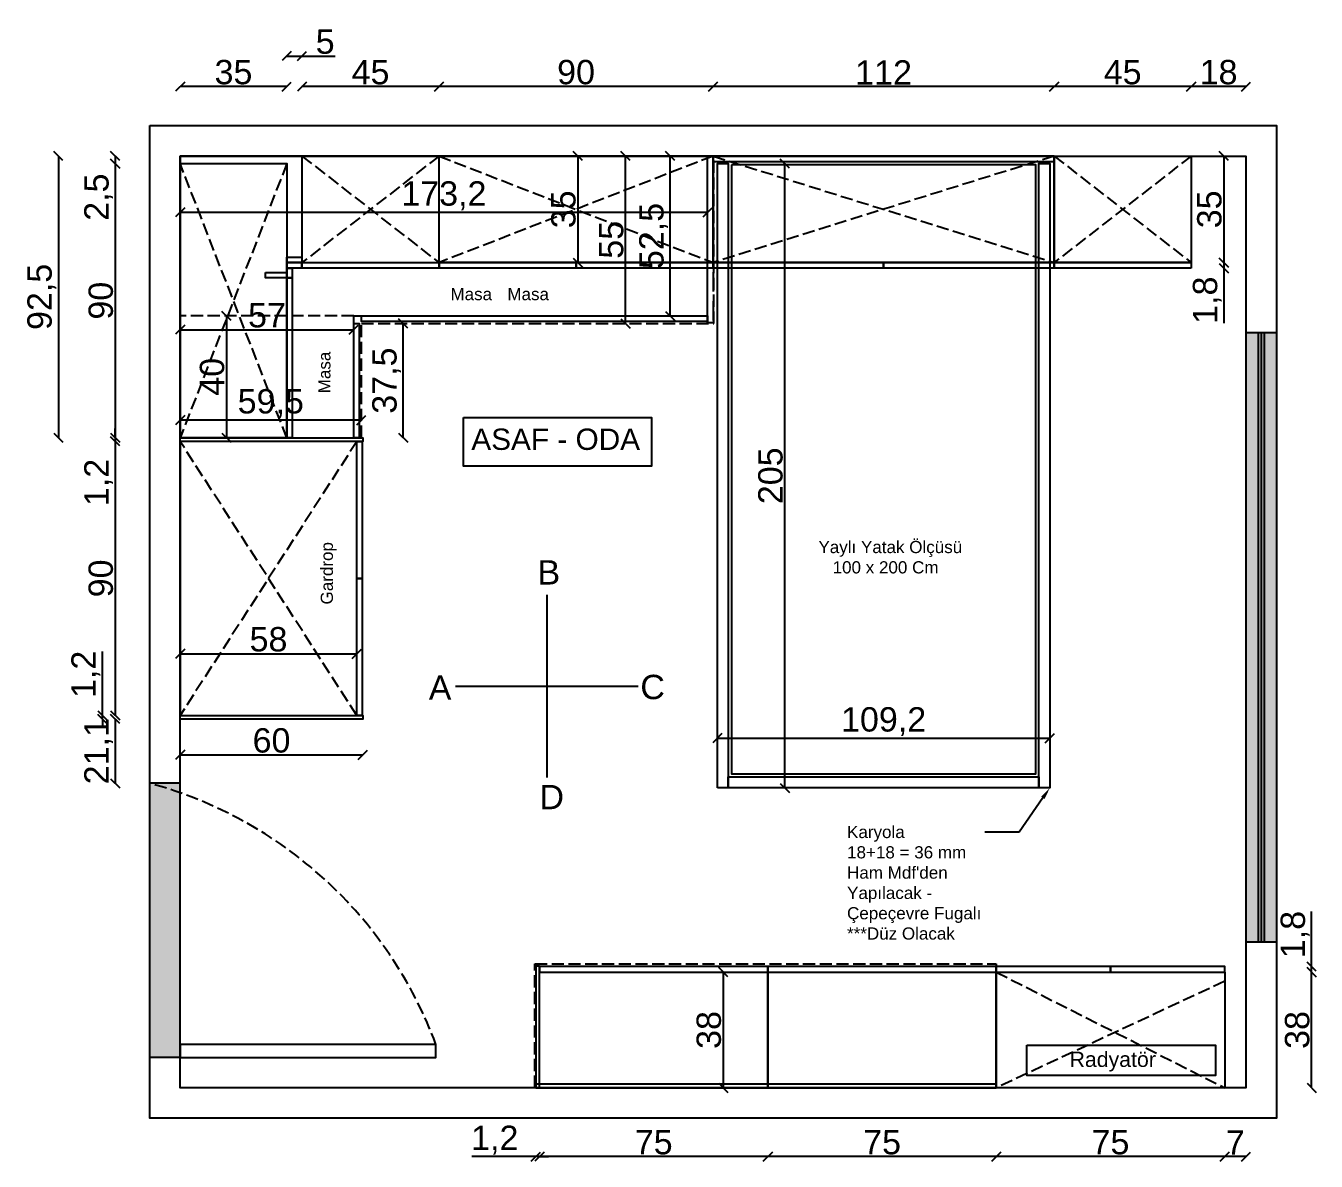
# Model space of a CAD drawing. Header units: millimetres. Extents: x 1064 to 14043, y 831 to 5538.
# Drawn here: x 1482.5 to 1906.3, y 2159.9 to 2532.7 of the extents above; entities that cross this region are included whole.
import ezdxf
from ezdxf import colors
from ezdxf.entities.mleader import LeaderData, LeaderLine
from ezdxf.math import Vec2, Vec3

# ---------------------------------------------------------------- set-up
doc = ezdxf.new("R2010")
doc.units = ezdxf.units.MM
doc.linetypes.add('DASHED2', pattern=[9.525, 6.35, -3.175])
doc.linetypes.add('JIS_02_4.0', pattern=[5.5, 4, -1.5])
doc.styles.get("Standard").update_dxf_attribs({"font": 'arial.ttf'})
doc.dimstyles.new('ISO-25', dxfattribs={"dimtxt": 8, "dimasz": 3, "dimexe": 1.25, "dimexo": 0.625, "dimtad": 1, "dimdec": 1, "dimtxsty": 'Standard', "dimblk": 'OBLIQUE', "dimcen": 2.5, "dimse1": 1, "dimse2": 1, "dimadec": 0, "dimazin": 0, "dimtfac": 1, "dimtdec": 1, "dimtmove": 0, "dimatfit": 3, "dimldrblk": 'OBLIQUE', "dimfxl": 1, "dimarcsym": 0})

# ---------------------------------------------------------------- blocks, each defined once
blk = doc.blocks.new('karyola + yatak')
at = {"color": 6}
for points in [[(981.44, 274.23), (981.44, 479.23), (985.04, 479.23), (985.04, 274.23)], [(1087.04, 274.23), (1087.04, 479.23), (1090.64, 479.23), (1090.64, 274.23)], [(985.04, 277.83), (1087.04, 277.83), (1087.04, 274.23), (985.04, 274.23)]]:
    blk.add_lwpolyline(points, close=True, dxfattribs=at)
at = {"color": 1}
blk.add_lwpolyline([(986.04, 478.83), (986.04, 278.83), (1086.04, 278.83), (1086.04, 478.83)], close=True, dxfattribs=at)
blk = doc.blocks.new('_Oblique')
at = {"color": 0, "linetype": 'ByBlock', "lineweight": -2}
blk.add_line((-0.5, -0.5), (0.5, 0.5), dxfattribs=at)
blk = doc.blocks.new('*D438')
at = {"color": 0, "lineweight": -2, "transparency": 16777216}
blk.add_line((1904.8, 2183.96), (1904.8, 2221.96), dxfattribs=at)
at = {"layer": 'Defpoints', "color": 0, "transparency": 16777216}
for p in [(1876.24, 2221.96), (1904.8, 2221.96), (1876.24, 2183.96)]:
    blk.add_point(p, dxfattribs=at)
at = {"color": 0, "lineweight": -2, "transparency": 16777216, "xscale": 3, "yscale": 3, "zscale": 3}
for p, rotation in [((1904.8, 2221.96), 90), ((1904.8, 2183.96), 270)]:
    blk.add_blockref('_Oblique', p, dxfattribs=dict(at, rotation=rotation))
at = {"color": 0, "transparency": 16777216, "insert": (1900.08, 2202.96), "char_height": 8, "attachment_point": 5, "rotation": 90}
blk.add_mtext('38', dxfattribs=at)
blk = doc.blocks.new('*D439')
at = {"color": 0, "lineweight": -2, "transparency": 16777216}
for p, q in [((1904.8, 2223.76), (1904.8, 2241.84)), ((1904.8, 2221.96), (1904.8, 2223.76))]:
    blk.add_line(p, q, dxfattribs=at)
at = {"layer": 'Defpoints', "color": 0, "transparency": 16777216}
for p in [(1876.24, 2223.76), (1876.24, 2221.96), (1904.8, 2223.76)]:
    blk.add_point(p, dxfattribs=at)
at = {"color": 0, "lineweight": -2, "transparency": 16777216, "xscale": 3, "yscale": 3, "zscale": 3}
for p, rotation in [((1904.8, 2223.76), 90), ((1904.8, 2221.96), 270)]:
    blk.add_blockref('_Oblique', p, dxfattribs=dict(at, rotation=rotation))
at = {"color": 0, "transparency": 16777216, "insert": (1899.36, 2234.3), "char_height": 8, "attachment_point": 5, "rotation": 90}
blk.add_mtext('1,8', dxfattribs=at)
blk = doc.blocks.new('*D440')
at = {"color": 0, "lineweight": -2, "transparency": 16777216}
blk.add_line((1883.24, 2161.37), (1876.24, 2161.37), dxfattribs=at)
at = {"layer": 'Defpoints', "color": 0, "transparency": 16777216}
for p in [(1876.24, 2183.96), (1883.24, 2183.96), (1876.24, 2161.37)]:
    blk.add_point(p, dxfattribs=at)
at = {"color": 0, "lineweight": -2, "transparency": 16777216, "xscale": 3, "yscale": 3, "zscale": 3, "rotation": 180}
blk.add_blockref('_Oblique', (1876.24, 2161.37), dxfattribs=at)
at = {"color": 0, "lineweight": -2, "transparency": 16777216, "xscale": 3, "yscale": 3, "zscale": 3}
blk.add_blockref('_Oblique', (1883.24, 2161.37), dxfattribs=at)
at = {"color": 0, "transparency": 16777216, "insert": (1879.74, 2166), "char_height": 8, "attachment_point": 5}
blk.add_mtext('7', dxfattribs=at)
blk = doc.blocks.new('*D441')
at = {"color": 0, "lineweight": -2, "transparency": 16777216}
blk.add_line((1876.24, 2161.37), (1801.24, 2161.37), dxfattribs=at)
at = {"layer": 'Defpoints', "color": 0, "transparency": 16777216}
for p in [(1801.24, 2183.96), (1876.24, 2183.96), (1801.24, 2161.37)]:
    blk.add_point(p, dxfattribs=at)
at = {"color": 0, "lineweight": -2, "transparency": 16777216, "xscale": 3, "yscale": 3, "zscale": 3, "rotation": 180}
blk.add_blockref('_Oblique', (1801.24, 2161.37), dxfattribs=at)
at = {"color": 0, "lineweight": -2, "transparency": 16777216, "xscale": 3, "yscale": 3, "zscale": 3}
blk.add_blockref('_Oblique', (1876.24, 2161.37), dxfattribs=at)
at = {"color": 0, "transparency": 16777216, "insert": (1838.74, 2166.06), "char_height": 8, "attachment_point": 5}
blk.add_mtext('75', dxfattribs=at)
blk = doc.blocks.new('*D442')
at = {"color": 0, "lineweight": -2, "transparency": 16777216}
blk.add_line((1801.24, 2161.37), (1726.24, 2161.37), dxfattribs=at)
at = {"layer": 'Defpoints', "color": 0, "transparency": 16777216}
for p in [(1726.24, 2183.96), (1801.24, 2183.96), (1726.24, 2161.37)]:
    blk.add_point(p, dxfattribs=at)
at = {"color": 0, "lineweight": -2, "transparency": 16777216, "xscale": 3, "yscale": 3, "zscale": 3, "rotation": 180}
blk.add_blockref('_Oblique', (1726.24, 2161.37), dxfattribs=at)
at = {"color": 0, "lineweight": -2, "transparency": 16777216, "xscale": 3, "yscale": 3, "zscale": 3}
blk.add_blockref('_Oblique', (1801.24, 2161.37), dxfattribs=at)
at = {"color": 0, "transparency": 16777216, "insert": (1763.74, 2166.06), "char_height": 8, "attachment_point": 5}
blk.add_mtext('75', dxfattribs=at)
blk = doc.blocks.new('*D443')
at = {"color": 0, "lineweight": -2, "transparency": 16777216}
blk.add_line((1726.24, 2161.37), (1651.24, 2161.37), dxfattribs=at)
at = {"layer": 'Defpoints', "color": 0, "transparency": 16777216}
for p in [(1651.24, 2183.96), (1726.24, 2183.96), (1651.24, 2161.37)]:
    blk.add_point(p, dxfattribs=at)
at = {"color": 0, "lineweight": -2, "transparency": 16777216, "xscale": 3, "yscale": 3, "zscale": 3, "rotation": 180}
blk.add_blockref('_Oblique', (1651.24, 2161.37), dxfattribs=at)
at = {"color": 0, "lineweight": -2, "transparency": 16777216, "xscale": 3, "yscale": 3, "zscale": 3}
blk.add_blockref('_Oblique', (1726.24, 2161.37), dxfattribs=at)
at = {"color": 0, "transparency": 16777216, "insert": (1688.74, 2166.06), "char_height": 8, "attachment_point": 5}
blk.add_mtext('75', dxfattribs=at)
blk = doc.blocks.new('*D444')
at = {"color": 0, "lineweight": -2, "transparency": 16777216}
for p, q in [((1650.04, 2161.37), (1629.06, 2161.37)), ((1651.24, 2161.37), (1650.04, 2161.37)), ((1651.24, 2161.37), (1654.24, 2161.37))]:
    blk.add_line(p, q, dxfattribs=at)
at = {"layer": 'Defpoints', "color": 0, "transparency": 16777216}
for p in [(1650.04, 2183.96), (1651.24, 2183.96), (1650.04, 2161.37)]:
    blk.add_point(p, dxfattribs=at)
at = {"color": 0, "lineweight": -2, "transparency": 16777216, "xscale": 3, "yscale": 3, "zscale": 3}
blk.add_blockref('_Oblique', (1650.04, 2161.37), dxfattribs=at)
at = {"color": 0, "lineweight": -2, "transparency": 16777216, "xscale": 3, "yscale": 3, "zscale": 3, "rotation": 180}
blk.add_blockref('_Oblique', (1651.24, 2161.37), dxfattribs=at)
at = {"color": 0, "transparency": 16777216, "insert": (1636.55, 2166.8), "char_height": 8, "attachment_point": 5}
blk.add_mtext('1,2', dxfattribs=at)
blk = doc.blocks.new('*D466')
at = {"color": 0, "lineweight": -2, "transparency": 16777216}
blk.add_line((1533.24, 2326.51), (1591.24, 2326.51), dxfattribs=at)
at = {"layer": 'Defpoints', "color": 0, "transparency": 16777216}
for p in [(1591.24, 2326.51), (1533.24, 2306.26), (1591.24, 2306.26)]:
    blk.add_point(p, dxfattribs=at)
at = {"color": 0, "lineweight": -2, "transparency": 16777216, "xscale": 3, "yscale": 3, "zscale": 3, "rotation": 180}
blk.add_blockref('_Oblique', (1533.24, 2326.51), dxfattribs=at)
at = {"color": 0, "lineweight": -2, "transparency": 16777216, "xscale": 3, "yscale": 3, "zscale": 3}
blk.add_blockref('_Oblique', (1591.24, 2326.51), dxfattribs=at)
at = {"color": 0, "transparency": 16777216, "insert": (1562.24, 2331.22), "char_height": 8, "attachment_point": 5}
blk.add_mtext('58', dxfattribs=at)
blk = doc.blocks.new('*D467')
at = {"color": 0, "lineweight": -2, "transparency": 16777216}
blk.add_line((1533.24, 2293.3), (1593.24, 2293.3), dxfattribs=at)
at = {"layer": 'Defpoints', "color": 0, "transparency": 16777216}
for p in [(1533.24, 2305.06), (1593.24, 2305.06), (1593.24, 2293.3)]:
    blk.add_point(p, dxfattribs=at)
at = {"color": 0, "lineweight": -2, "transparency": 16777216, "xscale": 3, "yscale": 3, "zscale": 3, "rotation": 180}
blk.add_blockref('_Oblique', (1533.24, 2293.3), dxfattribs=at)
at = {"color": 0, "lineweight": -2, "transparency": 16777216, "xscale": 3, "yscale": 3, "zscale": 3}
blk.add_blockref('_Oblique', (1593.24, 2293.3), dxfattribs=at)
at = {"color": 0, "transparency": 16777216, "insert": (1563.24, 2298.01), "char_height": 8, "attachment_point": 5}
blk.add_mtext('60', dxfattribs=at)
blk = doc.blocks.new('*D468')
at = {"color": 0, "lineweight": -2, "transparency": 16777216}
blk.add_line((1875.97, 2489.96), (1875.97, 2454.96), dxfattribs=at)
at = {"layer": 'Defpoints', "color": 0, "transparency": 16777216}
for p in [(1865.24, 2489.96), (1865.24, 2454.96), (1875.97, 2454.96)]:
    blk.add_point(p, dxfattribs=at)
at = {"color": 0, "lineweight": -2, "transparency": 16777216, "xscale": 3, "yscale": 3, "zscale": 3}
for p, rotation in [((1875.97, 2489.96), 90), ((1875.97, 2454.96), 270)]:
    blk.add_blockref('_Oblique', p, dxfattribs=dict(at, rotation=rotation))
at = {"color": 0, "transparency": 16777216, "insert": (1871.25, 2472.46), "char_height": 8, "attachment_point": 5, "rotation": 90}
blk.add_mtext('35', dxfattribs=at)
blk = doc.blocks.new('*D469')
at = {"color": 0, "lineweight": -2, "transparency": 16777216}
for p, q in [((1875.97, 2454.96), (1875.97, 2453.16)), ((1875.97, 2453.16), (1875.97, 2435.08))]:
    blk.add_line(p, q, dxfattribs=at)
at = {"layer": 'Defpoints', "color": 0, "transparency": 16777216}
for p in [(1865.24, 2454.96), (1865.24, 2453.16), (1875.97, 2453.16)]:
    blk.add_point(p, dxfattribs=at)
at = {"color": 0, "lineweight": -2, "transparency": 16777216, "xscale": 3, "yscale": 3, "zscale": 3}
for p, rotation in [((1875.97, 2454.96), 90), ((1875.97, 2453.16), 270)]:
    blk.add_blockref('_Oblique', p, dxfattribs=dict(at, rotation=rotation))
at = {"color": 0, "transparency": 16777216, "insert": (1870.53, 2442.62), "char_height": 8, "attachment_point": 5, "rotation": 90}
blk.add_mtext('1,8', dxfattribs=at)
blk = doc.blocks.new('*D470')
at = {"color": 0, "lineweight": -2, "transparency": 16777216}
blk.add_line((1883.24, 2512.77), (1865.24, 2512.77), dxfattribs=at)
at = {"layer": 'Defpoints', "color": 0, "transparency": 16777216}
for p in [(1865.24, 2512.77), (1865.24, 2489.96), (1883.24, 2489.96)]:
    blk.add_point(p, dxfattribs=at)
at = {"color": 0, "lineweight": -2, "transparency": 16777216, "xscale": 3, "yscale": 3, "zscale": 3, "rotation": 180}
blk.add_blockref('_Oblique', (1865.24, 2512.77), dxfattribs=at)
at = {"color": 0, "lineweight": -2, "transparency": 16777216, "xscale": 3, "yscale": 3, "zscale": 3}
blk.add_blockref('_Oblique', (1883.24, 2512.77), dxfattribs=at)
at = {"color": 0, "transparency": 16777216, "insert": (1874.24, 2517.48), "char_height": 8, "attachment_point": 5}
blk.add_mtext('18', dxfattribs=at)
blk = doc.blocks.new('*D471')
at = {"color": 0, "lineweight": -2, "transparency": 16777216}
blk.add_line((1865.24, 2512.77), (1820.24, 2512.77), dxfattribs=at)
at = {"layer": 'Defpoints', "color": 0, "transparency": 16777216}
for p in [(1820.24, 2512.77), (1820.24, 2489.96), (1865.24, 2489.96)]:
    blk.add_point(p, dxfattribs=at)
at = {"color": 0, "lineweight": -2, "transparency": 16777216, "xscale": 3, "yscale": 3, "zscale": 3, "rotation": 180}
blk.add_blockref('_Oblique', (1820.24, 2512.77), dxfattribs=at)
at = {"color": 0, "lineweight": -2, "transparency": 16777216, "xscale": 3, "yscale": 3, "zscale": 3}
blk.add_blockref('_Oblique', (1865.24, 2512.77), dxfattribs=at)
at = {"color": 0, "transparency": 16777216, "insert": (1842.74, 2517.46), "char_height": 8, "attachment_point": 5}
blk.add_mtext('45', dxfattribs=at)
blk = doc.blocks.new('*D472')
at = {"color": 0, "lineweight": -2, "transparency": 16777216}
blk.add_line((1820.24, 2512.77), (1708.24, 2512.77), dxfattribs=at)
at = {"layer": 'Defpoints', "color": 0, "transparency": 16777216}
for p in [(1708.24, 2512.77), (1708.24, 2489.96), (1820.24, 2489.96)]:
    blk.add_point(p, dxfattribs=at)
at = {"color": 0, "lineweight": -2, "transparency": 16777216, "xscale": 3, "yscale": 3, "zscale": 3, "rotation": 180}
blk.add_blockref('_Oblique', (1708.24, 2512.77), dxfattribs=at)
at = {"color": 0, "lineweight": -2, "transparency": 16777216, "xscale": 3, "yscale": 3, "zscale": 3}
blk.add_blockref('_Oblique', (1820.24, 2512.77), dxfattribs=at)
at = {"color": 0, "transparency": 16777216, "insert": (1764.24, 2517.41), "char_height": 8, "attachment_point": 5}
blk.add_mtext('112', dxfattribs=at)
blk = doc.blocks.new('*D473')
at = {"color": 0, "lineweight": -2, "transparency": 16777216}
blk.add_line((1708.24, 2512.77), (1618.24, 2512.77), dxfattribs=at)
at = {"layer": 'Defpoints', "color": 0, "transparency": 16777216}
for p in [(1618.24, 2512.77), (1618.24, 2489.96), (1708.24, 2489.96)]:
    blk.add_point(p, dxfattribs=at)
at = {"color": 0, "lineweight": -2, "transparency": 16777216, "xscale": 3, "yscale": 3, "zscale": 3, "rotation": 180}
blk.add_blockref('_Oblique', (1618.24, 2512.77), dxfattribs=at)
at = {"color": 0, "lineweight": -2, "transparency": 16777216, "xscale": 3, "yscale": 3, "zscale": 3}
blk.add_blockref('_Oblique', (1708.24, 2512.77), dxfattribs=at)
at = {"color": 0, "transparency": 16777216, "insert": (1663.24, 2517.48), "char_height": 8, "attachment_point": 5}
blk.add_mtext('90', dxfattribs=at)
blk = doc.blocks.new('*D474')
at = {"color": 0, "lineweight": -2, "transparency": 16777216}
blk.add_line((1618.24, 2512.77), (1573.24, 2512.77), dxfattribs=at)
at = {"layer": 'Defpoints', "color": 0, "transparency": 16777216}
for p in [(1573.24, 2512.77), (1573.24, 2489.96), (1618.24, 2489.96)]:
    blk.add_point(p, dxfattribs=at)
at = {"color": 0, "lineweight": -2, "transparency": 16777216, "xscale": 3, "yscale": 3, "zscale": 3, "rotation": 180}
blk.add_blockref('_Oblique', (1573.24, 2512.77), dxfattribs=at)
at = {"color": 0, "lineweight": -2, "transparency": 16777216, "xscale": 3, "yscale": 3, "zscale": 3}
blk.add_blockref('_Oblique', (1618.24, 2512.77), dxfattribs=at)
at = {"color": 0, "transparency": 16777216, "insert": (1595.74, 2517.46), "char_height": 8, "attachment_point": 5}
blk.add_mtext('45', dxfattribs=at)
blk = doc.blocks.new('*D414')
at = {"color": 0, "lineweight": -2, "transparency": 16777216}
for p, q in [((1568.24, 2522.79), (1573.24, 2522.79)), ((1573.24, 2522.79), (1584.13, 2522.79))]:
    blk.add_line(p, q, dxfattribs=at)
at = {"layer": 'Defpoints', "color": 0, "transparency": 16777216}
for p in [(1568.24, 2522.79), (1568.24, 2487.46), (1573.24, 2489.96)]:
    blk.add_point(p, dxfattribs=at)
at = {"color": 0, "lineweight": -2, "transparency": 16777216, "xscale": 3, "yscale": 3, "zscale": 3, "rotation": 180}
blk.add_blockref('_Oblique', (1568.24, 2522.79), dxfattribs=at)
at = {"color": 0, "lineweight": -2, "transparency": 16777216, "xscale": 3, "yscale": 3, "zscale": 3}
blk.add_blockref('_Oblique', (1573.24, 2522.79), dxfattribs=at)
at = {"color": 0, "transparency": 16777216, "insert": (1580.85, 2527.48), "char_height": 8, "attachment_point": 5}
blk.add_mtext('5', dxfattribs=at)
blk = doc.blocks.new('*D415')
at = {"color": 0, "lineweight": -2, "transparency": 16777216}
blk.add_line((1568.24, 2512.77), (1533.24, 2512.77), dxfattribs=at)
at = {"layer": 'Defpoints', "color": 0, "transparency": 16777216}
for p in [(1533.24, 2512.77), (1533.24, 2487.46), (1568.24, 2487.46)]:
    blk.add_point(p, dxfattribs=at)
at = {"color": 0, "lineweight": -2, "transparency": 16777216, "xscale": 3, "yscale": 3, "zscale": 3, "rotation": 180}
blk.add_blockref('_Oblique', (1533.24, 2512.77), dxfattribs=at)
at = {"color": 0, "lineweight": -2, "transparency": 16777216, "xscale": 3, "yscale": 3, "zscale": 3}
blk.add_blockref('_Oblique', (1568.24, 2512.77), dxfattribs=at)
at = {"color": 0, "transparency": 16777216, "insert": (1550.74, 2517.48), "char_height": 8, "attachment_point": 5}
blk.add_mtext('35', dxfattribs=at)
blk = doc.blocks.new('*D491')
at = {"color": 0, "lineweight": -2, "transparency": 16777216}
blk.add_line((1663.84, 2489.96), (1663.84, 2454.96), dxfattribs=at)
at = {"layer": 'Defpoints', "color": 0, "transparency": 16777216}
for p in [(1618.24, 2489.96), (1618.24, 2454.96), (1663.84, 2454.96)]:
    blk.add_point(p, dxfattribs=at)
at = {"color": 0, "lineweight": -2, "transparency": 16777216, "xscale": 3, "yscale": 3, "zscale": 3}
for p, rotation in [((1663.84, 2489.96), 90), ((1663.84, 2454.96), 270)]:
    blk.add_blockref('_Oblique', p, dxfattribs=dict(at, rotation=rotation))
at = {"color": 0, "transparency": 16777216, "insert": (1659.12, 2472.46), "char_height": 8, "attachment_point": 5, "rotation": 90}
blk.add_mtext('35', dxfattribs=at)
blk = doc.blocks.new('*D492')
at = {"color": 0, "lineweight": -2, "transparency": 16777216}
blk.add_line((1711.58, 2221.96), (1711.58, 2183.96), dxfattribs=at)
at = {"layer": 'Defpoints', "color": 0, "transparency": 16777216}
for p in [(1726.24, 2221.96), (1711.58, 2183.96), (1726.24, 2183.96)]:
    blk.add_point(p, dxfattribs=at)
at = {"color": 0, "lineweight": -2, "transparency": 16777216, "xscale": 3, "yscale": 3, "zscale": 3}
for p, rotation in [((1711.58, 2221.96), 90), ((1711.58, 2183.96), 270)]:
    blk.add_blockref('_Oblique', p, dxfattribs=dict(at, rotation=rotation))
at = {"color": 0, "transparency": 16777216, "insert": (1706.86, 2202.96), "char_height": 8, "attachment_point": 5, "rotation": 90}
blk.add_mtext('38', dxfattribs=at)
blk = doc.blocks.new('*D494')
at = {"color": 0, "lineweight": -2, "transparency": 16777216}
for p, q in [((1511.91, 2489.96), (1511.91, 2487.46)), ((1511.91, 2487.46), (1511.91, 2468.45))]:
    blk.add_line(p, q, dxfattribs=at)
at = {"layer": 'Defpoints', "color": 0, "transparency": 16777216}
for p in [(1511.91, 2487.46), (1533.24, 2489.96), (1533.24, 2487.46)]:
    blk.add_point(p, dxfattribs=at)
at = {"color": 0, "lineweight": -2, "transparency": 16777216, "xscale": 3, "yscale": 3, "zscale": 3}
for p, rotation in [((1511.91, 2489.96), 90), ((1511.91, 2487.46), 270)]:
    blk.add_blockref('_Oblique', p, dxfattribs=dict(at, rotation=rotation))
at = {"color": 0, "transparency": 16777216, "insert": (1506.48, 2476.46), "char_height": 8, "attachment_point": 5, "rotation": 90}
blk.add_mtext('2,5', dxfattribs=at)
blk = doc.blocks.new('*D495')
at = {"color": 0, "lineweight": -2, "transparency": 16777216}
blk.add_line((1511.91, 2487.46), (1511.91, 2397.46), dxfattribs=at)
at = {"layer": 'Defpoints', "color": 0, "transparency": 16777216}
for p in [(1533.24, 2487.46), (1511.91, 2397.46), (1533.24, 2397.46)]:
    blk.add_point(p, dxfattribs=at)
at = {"color": 0, "lineweight": -2, "transparency": 16777216, "xscale": 3, "yscale": 3, "zscale": 3}
for p, rotation in [((1511.91, 2487.46), 90), ((1511.91, 2397.46), 270)]:
    blk.add_blockref('_Oblique', p, dxfattribs=dict(at, rotation=rotation))
at = {"color": 0, "transparency": 16777216, "insert": (1507.2, 2442.46), "char_height": 8, "attachment_point": 5, "rotation": 90}
blk.add_mtext('90', dxfattribs=at)
blk = doc.blocks.new('*D496')
at = {"color": 0, "lineweight": -2, "transparency": 16777216}
for p, q in [((1511.91, 2397.46), (1511.91, 2400.46)), ((1511.91, 2397.46), (1511.91, 2396.26)), ((1511.91, 2396.26), (1511.91, 2375.28))]:
    blk.add_line(p, q, dxfattribs=at)
at = {"layer": 'Defpoints', "color": 0, "transparency": 16777216}
for p in [(1511.91, 2396.26), (1533.24, 2397.46), (1533.24, 2396.26)]:
    blk.add_point(p, dxfattribs=at)
at = {"color": 0, "lineweight": -2, "transparency": 16777216, "xscale": 3, "yscale": 3, "zscale": 3}
for p, rotation in [((1511.91, 2397.46), 270), ((1511.91, 2396.26), 90)]:
    blk.add_blockref('_Oblique', p, dxfattribs=dict(at, rotation=rotation))
at = {"color": 0, "transparency": 16777216, "insert": (1506.48, 2382.77), "char_height": 8, "attachment_point": 5, "rotation": 90}
blk.add_mtext('1,2', dxfattribs=at)
blk = doc.blocks.new('*D497')
at = {"color": 0, "lineweight": -2, "transparency": 16777216}
blk.add_line((1511.91, 2396.26), (1511.91, 2306.26), dxfattribs=at)
at = {"layer": 'Defpoints', "color": 0, "transparency": 16777216}
for p in [(1533.24, 2396.26), (1511.91, 2306.26), (1533.24, 2306.26)]:
    blk.add_point(p, dxfattribs=at)
at = {"color": 0, "lineweight": -2, "transparency": 16777216, "xscale": 3, "yscale": 3, "zscale": 3}
for p, rotation in [((1511.91, 2396.26), 90), ((1511.91, 2306.26), 270)]:
    blk.add_blockref('_Oblique', p, dxfattribs=dict(at, rotation=rotation))
at = {"color": 0, "transparency": 16777216, "insert": (1507.2, 2351.26), "char_height": 8, "attachment_point": 5, "rotation": 90}
blk.add_mtext('90', dxfattribs=at)
blk = doc.blocks.new('*D498')
at = {"color": 0, "lineweight": -2, "transparency": 16777216}
for p, q in [((1507.68, 2306.26), (1507.68, 2327.24)), ((1507.68, 2305.06), (1507.68, 2306.26)), ((1507.68, 2305.06), (1507.68, 2302.06))]:
    blk.add_line(p, q, dxfattribs=at)
at = {"layer": 'Defpoints', "color": 0, "transparency": 16777216}
for p in [(1533.24, 2306.26), (1507.68, 2305.06), (1533.24, 2305.06)]:
    blk.add_point(p, dxfattribs=at)
at = {"color": 0, "lineweight": -2, "transparency": 16777216, "xscale": 3, "yscale": 3, "zscale": 3}
for p, rotation in [((1507.68, 2306.26), 270), ((1507.68, 2305.06), 90)]:
    blk.add_blockref('_Oblique', p, dxfattribs=dict(at, rotation=rotation))
at = {"color": 0, "transparency": 16777216, "insert": (1502.25, 2319.75), "char_height": 8, "attachment_point": 5, "rotation": 90}
blk.add_mtext('1,2', dxfattribs=at)
blk = doc.blocks.new('*D499')
at = {"color": 0, "lineweight": -2, "transparency": 16777216}
blk.add_line((1511.91, 2305.06), (1511.91, 2283.96), dxfattribs=at)
at = {"layer": 'Defpoints', "color": 0, "transparency": 16777216}
for p in [(1533.24, 2305.06), (1511.91, 2283.96), (1533.24, 2283.96)]:
    blk.add_point(p, dxfattribs=at)
at = {"color": 0, "lineweight": -2, "transparency": 16777216, "xscale": 3, "yscale": 3, "zscale": 3}
for p, rotation in [((1511.91, 2305.06), 90), ((1511.91, 2283.96), 270)]:
    blk.add_blockref('_Oblique', p, dxfattribs=dict(at, rotation=rotation))
at = {"color": 0, "transparency": 16777216, "insert": (1506.48, 2294.51), "char_height": 8, "attachment_point": 5, "rotation": 90}
blk.add_mtext('21,1', dxfattribs=at)
blk = doc.blocks.new('*D500')
at = {"color": 0, "lineweight": -2, "transparency": 16777216}
blk.add_line((1493.23, 2489.96), (1493.23, 2397.46), dxfattribs=at)
at = {"layer": 'Defpoints', "color": 0, "transparency": 16777216}
for p in [(1533.24, 2489.96), (1493.23, 2397.46), (1533.24, 2397.46)]:
    blk.add_point(p, dxfattribs=at)
at = {"color": 0, "lineweight": -2, "transparency": 16777216, "xscale": 3, "yscale": 3, "zscale": 3}
for p, rotation in [((1493.23, 2489.96), 90), ((1493.23, 2397.46), 270)]:
    blk.add_blockref('_Oblique', p, dxfattribs=dict(at, rotation=rotation))
at = {"color": 0, "transparency": 16777216, "insert": (1487.79, 2443.71), "char_height": 8, "attachment_point": 5, "rotation": 90}
blk.add_mtext('92,5', dxfattribs=at)
blk = doc.blocks.new('*D501')
at = {"color": 0, "lineweight": -2, "transparency": 16777216}
blk.add_line((1709.64, 2298.79), (1818.84, 2298.79), dxfattribs=at)
at = {"layer": 'Defpoints', "color": 0, "transparency": 16777216}
for p in [(1818.84, 2298.79), (1709.64, 2282.46), (1818.84, 2282.46)]:
    blk.add_point(p, dxfattribs=at)
at = {"color": 0, "lineweight": -2, "transparency": 16777216, "xscale": 3, "yscale": 3, "zscale": 3, "rotation": 180}
blk.add_blockref('_Oblique', (1709.64, 2298.79), dxfattribs=at)
at = {"color": 0, "lineweight": -2, "transparency": 16777216, "xscale": 3, "yscale": 3, "zscale": 3}
blk.add_blockref('_Oblique', (1818.84, 2298.79), dxfattribs=at)
at = {"color": 0, "transparency": 16777216, "insert": (1764.24, 2304.22), "char_height": 8, "attachment_point": 5}
blk.add_mtext('109,2', dxfattribs=at)
blk = doc.blocks.new('*D502')
at = {"color": 0, "lineweight": -2, "transparency": 16777216}
blk.add_line((1731.82, 2282.46), (1731.82, 2487.46), dxfattribs=at)
at = {"layer": 'Defpoints', "color": 0, "transparency": 16777216}
for p in [(1731.82, 2487.46), (1818.84, 2487.46), (1818.84, 2282.46)]:
    blk.add_point(p, dxfattribs=at)
at = {"color": 0, "lineweight": -2, "transparency": 16777216, "xscale": 3, "yscale": 3, "zscale": 3}
for p, rotation in [((1731.82, 2487.46), 90), ((1731.82, 2282.46), 270)]:
    blk.add_blockref('_Oblique', p, dxfattribs=dict(at, rotation=rotation))
at = {"color": 0, "transparency": 16777216, "insert": (1727.11, 2384.96), "char_height": 8, "attachment_point": 5, "rotation": 90}
blk.add_mtext('205', dxfattribs=at)
blk = doc.blocks.new('*D504')
at = {"color": 0, "lineweight": -2, "transparency": 16777216}
blk.add_line((1694.16, 2437.46), (1694.16, 2489.96), dxfattribs=at)
at = {"layer": 'Defpoints', "color": 0, "transparency": 16777216}
for p in [(1694.16, 2489.96), (1706.44, 2489.96), (1706.44, 2437.46)]:
    blk.add_point(p, dxfattribs=at)
at = {"color": 0, "lineweight": -2, "transparency": 16777216, "xscale": 3, "yscale": 3, "zscale": 3}
for p, rotation in [((1694.16, 2489.96), 90), ((1694.16, 2437.46), 270)]:
    blk.add_blockref('_Oblique', p, dxfattribs=dict(at, rotation=rotation))
at = {"color": 0, "transparency": 16777216, "insert": (1688.72, 2463.71), "char_height": 8, "attachment_point": 5, "rotation": 90}
blk.add_mtext('52,5', dxfattribs=at)
blk = doc.blocks.new('*D505')
at = {"color": 0, "lineweight": -2, "transparency": 16777216}
blk.add_line((1533.24, 2432.94), (1590.24, 2432.94), dxfattribs=at)
at = {"layer": 'Defpoints', "color": 0, "transparency": 16777216}
for p in [(1590.24, 2432.94), (1533.24, 2397.46), (1590.24, 2397.46)]:
    blk.add_point(p, dxfattribs=at)
at = {"color": 0, "lineweight": -2, "transparency": 16777216, "xscale": 3, "yscale": 3, "zscale": 3, "rotation": 180}
blk.add_blockref('_Oblique', (1533.24, 2432.94), dxfattribs=at)
at = {"color": 0, "lineweight": -2, "transparency": 16777216, "xscale": 3, "yscale": 3, "zscale": 3}
blk.add_blockref('_Oblique', (1590.24, 2432.94), dxfattribs=at)
at = {"color": 0, "transparency": 16777216, "insert": (1561.74, 2437.63), "char_height": 8, "attachment_point": 5}
blk.add_mtext('57', dxfattribs=at)
blk = doc.blocks.new('*D506')
at = {"color": 0, "lineweight": -2, "transparency": 16777216}
blk.add_line((1533.24, 2471.5), (1706.44, 2471.5), dxfattribs=at)
at = {"layer": 'Defpoints', "color": 0, "transparency": 16777216}
for p in [(1533.24, 2489.96), (1706.44, 2489.96), (1706.44, 2471.5)]:
    blk.add_point(p, dxfattribs=at)
at = {"color": 0, "lineweight": -2, "transparency": 16777216, "xscale": 3, "yscale": 3, "zscale": 3, "rotation": 180}
blk.add_blockref('_Oblique', (1533.24, 2471.5), dxfattribs=at)
at = {"color": 0, "lineweight": -2, "transparency": 16777216, "xscale": 3, "yscale": 3, "zscale": 3}
blk.add_blockref('_Oblique', (1706.44, 2471.5), dxfattribs=at)
at = {"color": 0, "transparency": 16777216, "insert": (1619.84, 2476.93), "char_height": 8, "attachment_point": 5}
blk.add_mtext('173,2', dxfattribs=at)
blk = doc.blocks.new('*D507')
at = {"color": 0, "lineweight": -2, "transparency": 16777216}
blk.add_line((1548.45, 2437.46), (1548.45, 2397.46), dxfattribs=at)
at = {"layer": 'Defpoints', "color": 0, "transparency": 16777216}
for p in [(1533.24, 2437.46), (1533.24, 2397.46), (1548.45, 2397.46)]:
    blk.add_point(p, dxfattribs=at)
at = {"color": 0, "lineweight": -2, "transparency": 16777216, "xscale": 3, "yscale": 3, "zscale": 3}
for p, rotation in [((1548.45, 2437.46), 90), ((1548.45, 2397.46), 270)]:
    blk.add_blockref('_Oblique', p, dxfattribs=dict(at, rotation=rotation))
at = {"color": 0, "transparency": 16777216, "insert": (1543.74, 2417.46), "char_height": 8, "attachment_point": 5, "rotation": 90}
blk.add_mtext('40', dxfattribs=at)
blk = doc.blocks.new('*D512')
at = {"color": 0, "lineweight": -2, "transparency": 16777216}
blk.add_line((1679.5, 2434.96), (1679.5, 2489.96), dxfattribs=at)
at = {"layer": 'Defpoints', "color": 0, "transparency": 16777216}
for p in [(1679.5, 2489.96), (1708.44, 2489.96), (1708.44, 2434.96)]:
    blk.add_point(p, dxfattribs=at)
at = {"color": 0, "lineweight": -2, "transparency": 16777216, "xscale": 3, "yscale": 3, "zscale": 3}
for p, rotation in [((1679.5, 2489.96), 90), ((1679.5, 2434.96), 270)]:
    blk.add_blockref('_Oblique', p, dxfattribs=dict(at, rotation=rotation))
at = {"color": 0, "transparency": 16777216, "insert": (1674.81, 2462.46), "char_height": 8, "attachment_point": 5, "rotation": 90}
blk.add_mtext('55', dxfattribs=at)
blk = doc.blocks.new('*D513')
at = {"color": 0, "lineweight": -2, "transparency": 16777216}
blk.add_line((1606.48, 2397.46), (1606.48, 2434.96), dxfattribs=at)
at = {"layer": 'Defpoints', "color": 0, "transparency": 16777216}
for p in [(1592.74, 2434.96), (1606.48, 2434.96), (1592.74, 2397.46)]:
    blk.add_point(p, dxfattribs=at)
at = {"color": 0, "lineweight": -2, "transparency": 16777216, "xscale": 3, "yscale": 3, "zscale": 3}
for p, rotation in [((1606.48, 2434.96), 90), ((1606.48, 2397.46), 270)]:
    blk.add_blockref('_Oblique', p, dxfattribs=dict(at, rotation=rotation))
at = {"color": 0, "transparency": 16777216, "insert": (1601.05, 2416.21), "char_height": 8, "attachment_point": 5, "rotation": 90}
blk.add_mtext('37,5', dxfattribs=at)
blk = doc.blocks.new('*D514')
at = {"color": 0, "lineweight": -2, "transparency": 16777216}
blk.add_line((1592.74, 2403.24), (1533.24, 2403.24), dxfattribs=at)
at = {"layer": 'Defpoints', "color": 0, "transparency": 16777216}
for p in [(1533.24, 2403.24), (1533.24, 2397.46), (1592.74, 2397.46)]:
    blk.add_point(p, dxfattribs=at)
at = {"color": 0, "lineweight": -2, "transparency": 16777216, "xscale": 3, "yscale": 3, "zscale": 3, "rotation": 180}
blk.add_blockref('_Oblique', (1533.24, 2403.24), dxfattribs=at)
at = {"color": 0, "lineweight": -2, "transparency": 16777216, "xscale": 3, "yscale": 3, "zscale": 3}
blk.add_blockref('_Oblique', (1592.74, 2403.24), dxfattribs=at)
at = {"color": 0, "transparency": 16777216, "insert": (1562.99, 2408.68), "char_height": 8, "attachment_point": 5}
blk.add_mtext('59,5', dxfattribs=at)

msp = doc.modelspace()

# ---------------------------------------------------------------- hatches: boundary and pattern name
h = msp.add_hatch()
h.set_pattern_fill('ANSI36', color=256)
h.set_pattern_definition([(45, (1003.723, 1969.302), (1.683798, 6.173926), [7.9375, -1.5875, 0, -1.5875])])
h.paths.add_polyline_path([(1883.24129, 2431.96164), (1883.24129, 2183.96164), (1533.24129, 2183.96164), (1533.24129, 2283.96164), (1523.24129, 2283.96164), (1523.24129, 2173.96164), (1893.24129, 2173.96164), (1893.24129, 2431.96164)])
h.paths.add_polyline_path([(1893.24129, 2173.96164), (1893.24129, 2231.96164), (1883.24129, 2231.96164), (1883.24129, 2183.96164), (1533.24129, 2183.96164), (1533.24129, 2193.96164), (1523.24129, 2193.96164), (1523.24129, 2173.96164)], flags=17)

# ---------------------------------------------------------------- linework, layer by layer
at = {"color": 252, "linetype": 'JIS_02_4.0'}
for p, q in [((1568.24129, 2487.46164), (1533.24129, 2397.46164)), ((1568.24129, 2397.46164), (1533.24129, 2487.46164)), ((1573.24129, 2489.96164), (1618.24129, 2454.96164)), ((1618.24129, 2489.96164), (1573.24129, 2454.96164)), ((1618.24129, 2489.96164), (1708.24129, 2454.96164)), ((1708.2149, 2489.96164), (1618.24129, 2454.96164)), ((1708.24129, 2489.96164), (1820.24129, 2454.96164)), ((1820.24129, 2489.96164), (1708.24129, 2454.96164)), ((1820.24129, 2489.96164), (1865.24129, 2454.96164)), ((1865.24129, 2489.96164), (1820.24129, 2454.96164)), ((1591.24129, 2396.26164), (1533.24129, 2306.26164)), ((1591.24129, 2306.26164), (1533.24129, 2396.26164)), ((1801.24129, 2221.96164), (1876.24129, 2183.96164)), ((1876.24129, 2218.96164), (1801.24129, 2183.96164))]:
    msp.add_line(p, q, dxfattribs=at)
at = {"color": 6, "linetype": 'JIS_02_4.0'}
msp.add_line((1590.24129, 2437.46164), (1533.24129, 2437.46164), dxfattribs=at)
for p, q in [((1883.24129, 2431.96164), (1893.24129, 2431.96164)), ((1888.24129, 2431.96164), (1888.24129, 2231.96164)), ((1653.68646, 2345.83429), (1653.68646, 2285.83429)), ((1623.68646, 2315.83429), (1683.68646, 2315.83429)), ((1533.24129, 2283.96164), (1523.1641, 2283.96164)), ((1883.24129, 2231.96164), (1893.24129, 2231.96164)), ((1533.24129, 2193.96164), (1523.1641, 2193.96164))]:
    msp.add_line(p, q)
at = {"color": 4}
for p, q in [((1887.24129, 2431.96164), (1887.24129, 2231.96164)), ((1889.24129, 2431.96164), (1889.24129, 2231.96164))]:
    msp.add_line(p, q, dxfattribs=at)
for points in [[(1523.24129, 2499.96164), (1893.24129, 2499.96164), (1893.24129, 2173.96164), (1523.24129, 2173.96164)], [(1533.24129, 2489.96164), (1883.24129, 2489.96164), (1883.24129, 2183.96164), (1533.24129, 2183.96164)], [(1533.24129, 2397.46164), (1533.24129, 2487.46164), (1568.24129, 2487.46164), (1568.24129, 2397.46164)], [(1618.24129, 2489.96164), (1573.24129, 2489.96164), (1573.24129, 2454.96164), (1618.24129, 2454.96164)], [(1618.24129, 2489.96164), (1708.24129, 2489.96164), (1708.24129, 2454.96164), (1618.24129, 2454.96164)], [(1820.24129, 2489.96164), (1708.24129, 2489.96164), (1708.24129, 2488.16164), (1820.24129, 2488.16164)], [(1708.24129, 2489.96164), (1820.24129, 2489.96164), (1820.24129, 2454.96164), (1708.24129, 2454.96164)], [(1820.24129, 2489.96164), (1865.24129, 2489.96164), (1865.24129, 2454.96164), (1820.24129, 2454.96164)], [(1573.24129, 2454.96164), (1568.24129, 2454.96164), (1568.24129, 2456.76164), (1573.24129, 2456.76164)], [(1573.24129, 2453.16164), (1568.24129, 2453.16164), (1568.24129, 2454.96164), (1573.24129, 2454.96164)], [(1618.24129, 2453.16164), (1573.24129, 2453.16164), (1573.24129, 2454.96164), (1618.24129, 2454.96164)], [(1663.24129, 2453.16164), (1618.24129, 2453.16164), (1618.24129, 2454.96164), (1663.24129, 2454.96164)], [(1708.24129, 2453.16164), (1663.24129, 2453.16164), (1663.24129, 2454.96164), (1708.24129, 2454.96164)], [(1764.24129, 2453.16164), (1708.24129, 2453.16164), (1708.24129, 2454.96164), (1764.24129, 2454.96164)], [(1820.24129, 2453.16164), (1764.24129, 2453.16164), (1764.24129, 2454.96164), (1820.24129, 2454.96164)], [(1865.24129, 2453.16164), (1820.24129, 2453.16164), (1820.24129, 2454.96164), (1865.24129, 2454.96164)], [(1561.24129, 2451.76164), (1568.24129, 2451.76164), (1568.24129, 2449.96164), (1561.24129, 2449.96164)], [(1568.24129, 2449.96164), (1568.24129, 2453.16164), (1570.04129, 2453.16164), (1570.04129, 2449.96164)], [(1568.24129, 2397.46164), (1568.24129, 2449.96164), (1570.04129, 2449.96164), (1570.04129, 2397.46164)], [(1592.74129, 2437.46164), (1706.44129, 2437.46164), (1706.44129, 2435.66164), (1592.74129, 2435.66164)], [(1590.24129, 2397.46164), (1590.24129, 2434.96164), (1592.04129, 2434.96164), (1592.04129, 2397.46164)], [(1626.33203, 2404.06227), (1688.0702, 2404.06227), (1688.0702, 2388.14371), (1626.33203, 2388.14371)], [(1533.24129, 2397.46164), (1593.24129, 2397.46164), (1593.24129, 2396.26164), (1533.24129, 2396.26164)], [(1533.24129, 2396.26164), (1533.24129, 2306.26164), (1591.24129, 2306.26164), (1591.24129, 2396.26164)], [(1591.24129, 2351.26164), (1591.24129, 2396.26164), (1593.04129, 2396.26164), (1593.04129, 2351.26164)], [(1591.24129, 2306.26164), (1591.24129, 2351.26164), (1593.04129, 2351.26164), (1593.04129, 2306.26164)], [(1533.24129, 2306.26164), (1593.24129, 2306.26164), (1593.24129, 2305.06164), (1533.24129, 2305.06164)], [(1651.24129, 2183.96164), (1651.24129, 2223.96164), (1650.04129, 2223.96164), (1650.04129, 2183.96164)], [(1651.24129, 2221.96164), (1726.24129, 2221.96164), (1726.24129, 2223.76164), (1651.24129, 2223.76164)], [(1651.24129, 2221.96164), (1726.24129, 2221.96164), (1726.24129, 2183.96164), (1651.24129, 2183.96164)], [(1726.24129, 2221.96164), (1801.24129, 2221.96164), (1801.24129, 2223.76164), (1726.24129, 2223.76164)], [(1726.24129, 2221.96164), (1801.24129, 2221.96164), (1801.24129, 2183.96164), (1726.24129, 2183.96164)], [(1801.24129, 2221.96164), (1838.74129, 2221.96164), (1838.74129, 2223.76164), (1801.24129, 2223.76164)], [(1801.24129, 2221.96164), (1876.24129, 2221.96164), (1876.24129, 2183.96164), (1801.24129, 2183.96164)], [(1838.74129, 2221.96164), (1876.24129, 2221.96164), (1876.24129, 2223.76164), (1838.74129, 2223.76164)], [(1533.24129, 2193.96164), (1617.24129, 2193.96164), (1617.24129, 2198.16164), (1533.24129, 2198.16164)]]:
    msp.add_lwpolyline(points, close=True)
at = {"color": 1, "linetype": 'JIS_02_4.0'}
for points in [[(1533.24129, 2489.96164), (1533.24129, 2397.46164), (1592.74129, 2397.46164), (1592.74129, 2434.96164), (1708.44129, 2434.96164), (1708.44129, 2489.96164)], [(1649.74129, 2224.66164), (1801.24129, 2224.66164), (1801.24129, 2183.96164), (1649.74129, 2183.96164)]]:
    msp.add_lwpolyline(points, close=True, dxfattribs=at)
at = {"color": 6}
for points in [[(1533.24129, 2397.46164), (1590.24129, 2397.46164), (1590.24129, 2437.46164), (1706.44129, 2437.46164), (1706.44129, 2489.96164), (1533.24129, 2489.96164)], [(1650.04129, 2183.96164), (1801.24129, 2183.96164), (1801.24129, 2185.16164), (1650.04129, 2185.16164)]]:
    msp.add_lwpolyline(points, close=True, dxfattribs=at)
at = {"color": 1, "linetype": 'DASHED2'}
msp.add_lwpolyline([(1708.24129, 2489.96164), (1708.24129, 2435.16164), (1706.44129, 2435.16164), (1706.44129, 2489.96164)], close=True, dxfattribs=at)
at = {"color": 5}
msp.add_lwpolyline([(1811.24129, 2197.96164), (1873.24129, 2197.96164), (1873.24129, 2187.96164), (1811.24129, 2187.96164)], close=True, dxfattribs=at)
at = {"linetype": 'JIS_02_4.0'}
msp.add_arc((1486.98107, 2149.84415), 138.93274, 20.3513548, 74.8711153, dxfattribs=at)

# ---------------------------------------------------------------- block references
msp.add_blockref('karyola + yatak', (728.19874, 2008.23067))

# ---------------------------------------------------------------- texts
at = {"color": 6, "attachment_point": 1}
for s, insert, char_height, width in [('Masa', (1622.00133, 2446.62596), 4, 54.3282125), ('Masa', (1640.6895, 2446.62596), 4, 54.3282125), ('ASAF - ODA', (1628.84308, 2400.46108), 7, 63.9596595), ('Yaylı Yatak Ölçüsü\\P   100 x 200 Cm', (1742.83713, 2363.56446), 4, 54.3282125)]:
    msp.add_mtext(s, dxfattribs=dict(at, insert=insert, char_height=char_height, width=width))
at = {"color": 6, "char_height": 4, "width": 54.3282125, "attachment_point": 1, "rotation": 90}
for s, insert in [('Masa', (1578.58664, 2412.05268)), ('Gardrop', (1579.39242, 2342.69619))]:
    msp.add_mtext(s, dxfattribs=dict(at, insert=insert))
at = {"color": 1, "attachment_point": 1}
for s, insert, char_height, width in [('B', (1650.57406, 2357.24544), 8, 7.0048524), ('A', (1614.86487, 2319.3851), 8, 7.0048524), ('C', (1684.3472, 2319.60021), 8, 7.0048524), ('D', (1651.2194, 2283.4608), 8, 7.0048524), ('Radyatör', (1825.30383, 2195.82318), 5, 62.1296792)]:
    msp.add_mtext(s, dxfattribs=dict(at, insert=insert, char_height=char_height, width=width))

# ---------------------------------------------------------------- dimensions: what is measured, and where the dimension line sits
dim = msp.add_linear_dim(base=(1568.24129, 2522.78959), p1=(1573.24129, 2489.96164), p2=(1568.24129, 2487.46164), dimstyle='ISO-25')
dim.commit()
dim.dimension.update_dxf_attribs({"geometry": '*D414', "text_midpoint": (1580.85229, 2522.78959), "dimtype": 160})
for base, p1, p2, picture, middle in [((1533.24129, 2512.77058), (1568.24129, 2487.46164), (1533.24129, 2487.46164), '*D415', (1550.74129, 2517.48289)), ((1573.24129, 2512.77058), (1618.24129, 2489.96164), (1573.24129, 2489.96164), '*D474', (1595.74129, 2517.46379)), ((1618.24129, 2512.77058), (1708.24129, 2489.96164), (1618.24129, 2489.96164), '*D473', (1663.24129, 2517.48016)), ((1708.24129, 2512.77058), (1820.24129, 2489.96164), (1708.24129, 2489.96164), '*D472', (1764.24129, 2517.41195)), ((1820.24129, 2512.77058), (1865.24129, 2489.96164), (1820.24129, 2489.96164), '*D471', (1842.74129, 2517.46379)), ((1865.24129, 2512.77058), (1883.24129, 2489.96164), (1865.24129, 2489.96164), '*D470', (1874.24129, 2517.48016)), ((1706.44129, 2471.49867), (1533.24129, 2489.96164), (1706.44129, 2489.96164), '*D506', (1619.84129, 2476.93131)), ((1590.24129, 2432.9392), (1533.24129, 2397.46164), (1590.24129, 2397.46164), '*D505', (1561.74129, 2437.63241)), ((1533.24129, 2403.24243), (1592.74129, 2397.46164), (1533.24129, 2397.46164), '*D514', (1562.99129, 2408.67507)), ((1650.04129, 2161.37118), (1651.24129, 2183.96164), (1650.04129, 2183.96164), '*D444', (1636.55135, 2166.80382)), ((1651.24129, 2161.37118), (1726.24129, 2183.96164), (1651.24129, 2183.96164), '*D443', (1688.74129, 2166.06439)), ((1726.24129, 2161.37118), (1801.24129, 2183.96164), (1726.24129, 2183.96164), '*D442', (1763.74129, 2166.06439)), ((1801.24129, 2161.37118), (1876.24129, 2183.96164), (1801.24129, 2183.96164), '*D441', (1838.74129, 2166.06439)), ((1876.24129, 2161.37118), (1883.24129, 2183.96164), (1876.24129, 2183.96164), '*D440', (1879.74129, 2165.99618))]:
    dim = msp.add_linear_dim(base=base, p1=p1, p2=p2, dimstyle='ISO-25')
    dim.commit()
    dim.dimension.update_dxf_attribs({"geometry": picture, "text_midpoint": middle})
for base, p1, p2, picture, middle in [((1493.22574, 2397.46164), (1533.24129, 2489.96164), (1533.24129, 2397.46164), '*D500', (1487.7931, 2443.71164)), ((1511.91104, 2487.46164), (1533.24129, 2489.96164), (1533.24129, 2487.46164), '*D494', (1506.4784, 2476.45602)), ((1511.91104, 2397.46164), (1533.24129, 2487.46164), (1533.24129, 2397.46164), '*D495', (1507.20146, 2442.46164)), ((1679.50108, 2489.96164), (1708.44129, 2434.96164), (1708.44129, 2489.96164), '*D512', (1674.80787, 2462.46164)), ((1694.15633, 2489.96164), (1706.44129, 2437.46164), (1706.44129, 2489.96164), '*D504', (1688.72369, 2463.71164)), ((1875.96628, 2454.96164), (1865.24129, 2489.96164), (1865.24129, 2454.96164), '*D468', (1871.25397, 2472.46164)), ((1875.96628, 2453.16164), (1865.24129, 2454.96164), (1865.24129, 2453.16164), '*D469', (1870.53364, 2442.62259)), ((1548.45058, 2397.46164), (1533.24129, 2437.46164), (1533.24129, 2397.46164), '*D507', (1543.741, 2417.46164)), ((1606.47774, 2434.96164), (1592.74129, 2397.46164), (1592.74129, 2434.96164), '*D513', (1601.0451, 2416.21164)), ((1511.91104, 2396.26164), (1533.24129, 2397.46164), (1533.24129, 2396.26164), '*D496', (1506.4784, 2382.77171)), ((1511.91104, 2306.26164), (1533.24129, 2396.26164), (1533.24129, 2306.26164), '*D497', (1507.20146, 2351.26164)), ((1904.79622, 2223.76164), (1876.24129, 2221.96164), (1876.24129, 2223.76164), '*D439', (1899.36358, 2234.3007)), ((1904.79622, 2221.96164), (1876.24129, 2183.96164), (1876.24129, 2221.96164), '*D438', (1900.08391, 2202.96164))]:
    dim = msp.add_linear_dim(base=base, p1=p1, p2=p2, angle=90, dimstyle='ISO-25')
    dim.commit()
    dim.dimension.update_dxf_attribs({"geometry": picture, "text_midpoint": middle})
at = {"color": 252}
for base, p1, p2, picture, middle in [((1663.83696, 2454.96164), (1618.24129, 2489.96164), (1618.24129, 2454.96164), '*D491', (1659.12465, 2472.46164)), ((1731.81632, 2487.46164), (1818.84129, 2282.46164), (1818.84129, 2487.46164), '*D502', (1727.10673, 2384.96164)), ((1711.57541, 2183.96164), (1726.24129, 2221.96164), (1726.24129, 2183.96164), '*D492', (1706.8631, 2202.96164))]:
    dim = msp.add_linear_dim(base=base, p1=p1, p2=p2, angle=90, dimstyle='ISO-25', dxfattribs=at)
    dim.commit()
    dim.dimension.update_dxf_attribs({"geometry": picture, "text_midpoint": middle})
for base, p1, p2, picture, middle in [((1591.24129, 2326.51276), (1533.24129, 2306.26164), (1591.24129, 2306.26164), '*D466', (1562.24129, 2331.22235)), ((1818.84129, 2298.78643), (1709.64129, 2282.46164), (1818.84129, 2282.46164), '*D501', (1764.24129, 2304.21907)), ((1593.24129, 2293.3043), (1533.24129, 2305.06164), (1593.24129, 2305.06164), '*D467', (1563.24129, 2298.01388))]:
    dim = msp.add_linear_dim(base=base, p1=p1, p2=p2, dimstyle='ISO-25', dxfattribs=at)
    dim.commit()
    dim.dimension.update_dxf_attribs({"geometry": picture, "text_midpoint": middle})
for base, p1, p2, picture, middle in [((1507.68304, 2305.06164), (1533.24129, 2306.26164), (1533.24129, 2305.06164), '*D498', (1507.68304, 2319.75158)), ((1511.91104, 2283.96164), (1533.24129, 2305.06164), (1533.24129, 2283.96164), '*D499', (1511.91104, 2294.51164))]:
    dim = msp.add_linear_dim(base=base, p1=p1, p2=p2, angle=90, dimstyle='ISO-25')
    dim.commit()
    dim.dimension.update_dxf_attribs({"geometry": picture, "text_midpoint": middle, "dimtype": 160})

# ---------------------------------------------------------------- leaders
at = {"color": 5}
ml = msp.add_multileader_mtext('Standard', dxfattribs=at)
ml.set_content("Karyola \\P18+18 = 36 mm Ham Mdf'den Yapılacak - Çepeçevre Fugalı {\\C1;***Düz Olacak }", color=5)
ml.set_leader_properties()
ml.build(insert=Vec2(0, 0))
ml.multileader.update_dxf_attribs({"dogleg_length": 0.36})
ctx = ml.context
ctx.base_point, ctx.plane_origin = Vec3(1750.19368, 2267.95104), Vec3(1201.8231, 1636.80211)
notes = []
notes.append((ctx, [(0, (1, 1, 0), (1808.70799, 2267.95104), (-1, 0), 11.20736, [(0, [(1818.84129, 2282.46164)], 0, [])])]))
ctx.mtext.insert, ctx.mtext.width = Vec3(1752.23664, 2269.98504), 50.5985799
for ctx, leaders in notes:
    for number, flags, end, landing, length, lines in leaders:
        leader = LeaderData()
        leader.index, (leader.has_last_leader_line, leader.has_dogleg_vector, leader.attachment_direction) = number, flags
        leader.last_leader_point, leader.dogleg_vector, leader.dogleg_length = Vec3(end), Vec3(landing), length
        for number, points, colour, breaks in lines:
            line = LeaderLine()
            line.index, line.vertices, line.color, line.breaks = number, Vec3.list(points), colors.encode_raw_color(colour), breaks
            leader.lines.append(line)
        ctx.leaders.append(leader)

doc.saveas('drawing.dxf')
